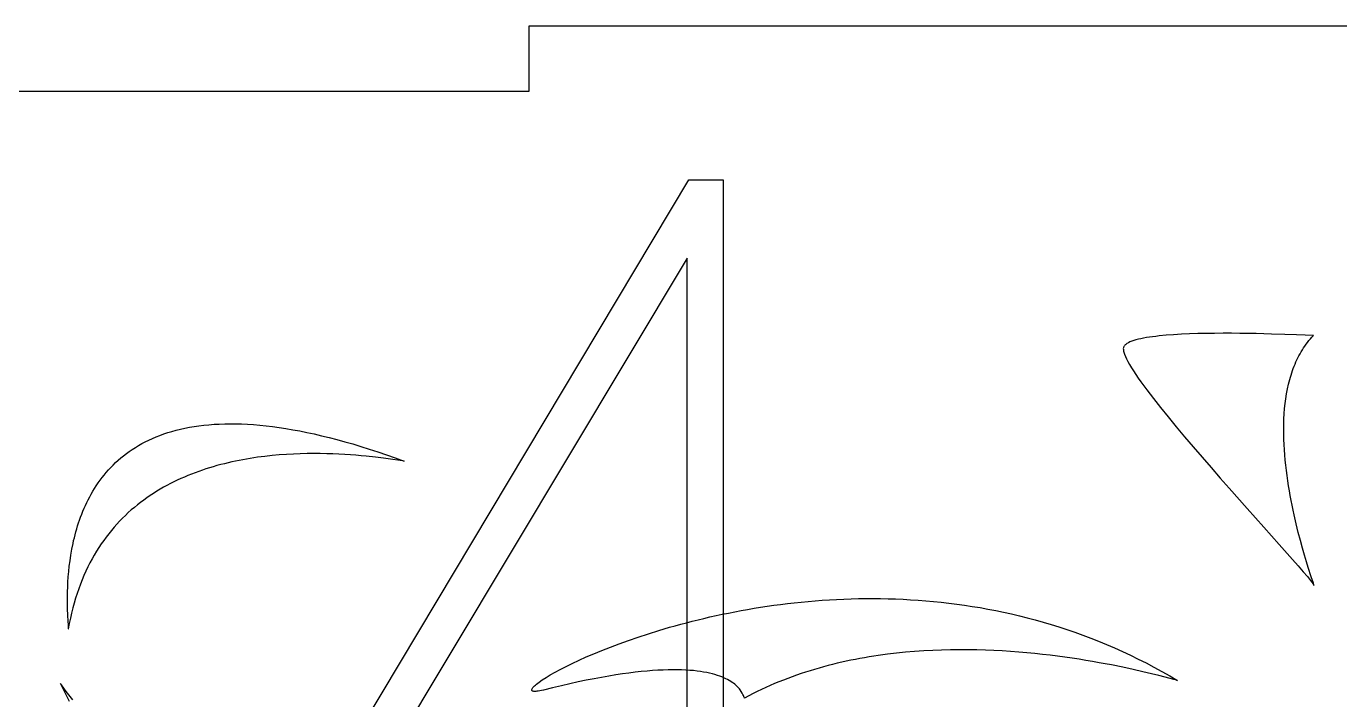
# Model space of a CAD drawing. Extents: x 3.2 to 84.5, y 37.4 to 61.3.
# Drawn here: x 40.37 to 49.77, y 43.63 to 48.45 of the extents above; entities that cross this region are included whole.
import ezdxf

# ---------------------------------------------------------------- set-up
doc = ezdxf.new("R2010")
doc.units = 0
doc.layers.add('IMPORT_-_LAMP', color=18, linetype='CONTINUOUS')

msp = doc.modelspace()

# ---------------------------------------------------------------- linework, layer by layer
at = {"layer": 'IMPORT_-_LAMP'}
for points in [[(3.4647, 37.4482), (23.4649, 37.4482), (23.7146, 37.4482), (23.7146, 37.9162), (43.9646, 37.9162), (43.9646, 37.4482), (64.2145, 37.4482), (64.2145, 37.9162), (84.4646, 37.8802), (84.4645, 48.0162), (64.2145, 47.9802), (64.2145, 48.4482), (43.9646, 48.4482), (43.9646, 47.9802), (23.7147, 47.9802), (23.7147, 48.4482), (3.4646, 48.4482), (3.4647, 45.1482), (3.4647, 40.7482)], [(45.3562, 40.8676), (45.3562, 38.8211), (46.2021, 38.8211), (46.2021, 38.5482), (44.2375, 38.5482), (44.2375, 38.8211), (45.097, 38.8211), (45.097, 40.8676), (41.2359, 40.8676), (45.1106, 47.3482), (45.3562, 47.3482), (45.3562, 41.1405), (46.6933, 41.1405), (46.6933, 40.8676)], [(45.097, 46.7888), (41.7134, 41.1405), (45.097, 41.1405)], [(49.5863, 44.4429), (49.5849, 44.4482), (49.5809, 44.4605), (49.5663, 44.5046), (49.5446, 44.5722), (49.5317, 44.6138), (49.5178, 44.6602), (49.5033, 44.711), (49.4882, 44.7659), (49.473, 44.8243), (49.4579, 44.886), (49.4431, 44.9507), (49.4359, 44.9839), (49.4289, 45.0178), (49.4221, 45.0522), (49.4156, 45.0871), (49.4093, 45.1224), (49.4034, 45.1582), (49.3978, 45.1943), (49.3926, 45.2307), (49.3879, 45.2673), (49.3836, 45.3042), (49.3797, 45.3412), (49.3764, 45.3783), (49.3737, 45.4155), (49.3715, 45.4528), (49.3699, 45.49), (49.369, 45.5272), (49.3688, 45.5642), (49.3693, 45.6011), (49.3705, 45.6377), (49.3726, 45.6741), (49.3754, 45.7103), (49.3791, 45.746), (49.3837, 45.7814), (49.3892, 45.8163), (49.3957, 45.8508), (49.4031, 45.8847), (49.4116, 45.918), (49.4162, 45.9345), (49.4211, 45.9507), (49.4262, 45.9668), (49.4317, 45.9828), (49.4374, 45.9985), (49.4434, 46.0141), (49.4497, 46.0295), (49.4562, 46.0446), (49.4631, 46.0596), (49.4703, 46.0744), (49.4778, 46.0889), (49.4855, 46.1032), (49.4936, 46.1173), (49.5021, 46.1312), (49.5108, 46.1448), (49.5198, 46.1582), (49.5292, 46.1714), (49.539, 46.1842), (49.549, 46.1969), (49.5594, 46.2092), (49.5702, 46.2213), (49.5813, 46.2331), (49.5231, 46.2356), (49.4595, 46.2383), (49.3774, 46.2414), (49.2805, 46.2445), (49.1721, 46.2472), (49.1147, 46.2482), (49.0557, 46.249), (48.9957, 46.2494), (48.9349, 46.2495), (48.8739, 46.2492), (48.8131, 46.2484), (48.7529, 46.247), (48.6938, 46.2451), (48.6362, 46.2425), (48.5805, 46.2393), (48.5271, 46.2353), (48.4766, 46.2305), (48.4525, 46.2278), (48.4293, 46.2249), (48.407, 46.2217), (48.3856, 46.2184), (48.3653, 46.2148), (48.3461, 46.2109), (48.328, 46.2068), (48.3111, 46.2024), (48.2955, 46.1978), (48.2811, 46.1929), (48.2681, 46.1877), (48.2565, 46.1823), (48.2464, 46.1765), (48.2377, 46.1705), (48.234, 46.1673), (48.2307, 46.1641), (48.2278, 46.1608), (48.2253, 46.1575), (48.2233, 46.1538), (48.2218, 46.1497), (48.2208, 46.1451), (48.2204, 46.1401), (48.2205, 46.1346), (48.2211, 46.1286), (48.2222, 46.1223), (48.2238, 46.1155), (48.2259, 46.1083), (48.2285, 46.1006), (48.235, 46.0842), (48.2433, 46.0661), (48.2534, 46.0466), (48.2652, 46.0257), (48.2786, 46.0033), (48.2935, 45.9797), (48.3099, 45.9548), (48.3277, 45.9287), (48.3469, 45.9015), (48.3673, 45.8732), (48.389, 45.8439), (48.4119, 45.8137), (48.4358, 45.7825), (48.4867, 45.7178), (48.5412, 45.6503), (48.5987, 45.5805), (48.6587, 45.5088), (48.7208, 45.4357), (48.7844, 45.3618), (48.8489, 45.2875), (48.9139, 45.2133), (48.9788, 45.1396), (49.1062, 44.9961), (49.2271, 44.8607), (49.3372, 44.7374), (49.4323, 44.6301), (49.473, 44.5836), (49.5084, 44.5426), (49.5379, 44.5076), (49.5611, 44.479), (49.5701, 44.4672), (49.5774, 44.4572), (49.5828, 44.4491)], [(43.0712, 45.3351), (43.0686, 45.3348), (43.063, 45.3353), (43.0434, 45.3379), (42.9729, 45.3482), (42.9234, 45.355), (42.8653, 45.3623), (42.7994, 45.3695), (42.7637, 45.3729), (42.7263, 45.3762), (42.6873, 45.3792), (42.6467, 45.3819), (42.6048, 45.3842), (42.5615, 45.3861), (42.5169, 45.3875), (42.4712, 45.3884), (42.4243, 45.3886), (42.3765, 45.3882), (42.3278, 45.3871), (42.2783, 45.3851), (42.2281, 45.3824), (42.1772, 45.3787), (42.1257, 45.374), (42.0739, 45.3683), (42.0216, 45.3615), (41.969, 45.3536), (41.9427, 45.3491), (41.9163, 45.3444), (41.8899, 45.3394), (41.8634, 45.334), (41.837, 45.3283), (41.8106, 45.3223), (41.7842, 45.3159), (41.7578, 45.3091), (41.7314, 45.302), (41.7051, 45.2945), (41.6789, 45.2867), (41.6527, 45.2784), (41.6267, 45.2698), (41.6007, 45.2608), (41.5748, 45.2513), (41.549, 45.2415), (41.5234, 45.2312), (41.4979, 45.2205), (41.4726, 45.2093), (41.4474, 45.1977), (41.4224, 45.1857), (41.3976, 45.1732), (41.3729, 45.1602), (41.3485, 45.1467), (41.3243, 45.1328), (41.3003, 45.1184), (41.2766, 45.1035), (41.2531, 45.088), (41.2298, 45.0721), (41.2069, 45.0556), (41.1842, 45.0387), (41.1618, 45.0211), (41.1397, 45.0031), (41.118, 44.9845), (41.0965, 44.9653), (41.0754, 44.9455), (41.0547, 44.9252), (41.0343, 44.9043), (41.0143, 44.8829), (40.9947, 44.8608), (40.9754, 44.8381), (40.9566, 44.8148), (40.9382, 44.7909), (40.9202, 44.7664), (40.9026, 44.7412), (40.8855, 44.7154), (40.8688, 44.689), (40.8527, 44.6619), (40.837, 44.6341), (40.8218, 44.6056), (40.8071, 44.5765), (40.7929, 44.5467), (40.7792, 44.5162), (40.7661, 44.485), (40.7535, 44.4531), (40.7415, 44.4205), (40.7301, 44.3871), (40.7192, 44.3531), (40.7089, 44.3183), (40.6993, 44.2827), (40.6902, 44.2464), (40.6818, 44.2093), (40.674, 44.1715), (40.6669, 44.1329), (40.6674, 44.1335), (40.6677, 44.135), (40.668, 44.1402), (40.6675, 44.1595), (40.6659, 44.1896), (40.6638, 44.2296), (40.662, 44.2784), (40.6614, 44.3059), (40.6611, 44.3352), (40.6612, 44.3662), (40.6617, 44.3988), (40.6627, 44.433), (40.6644, 44.4684), (40.6668, 44.5051), (40.67, 44.5429), (40.6741, 44.5817), (40.6791, 44.6213), (40.6851, 44.6617), (40.6923, 44.7027), (40.7006, 44.7442), (40.7052, 44.765), (40.7102, 44.786), (40.7155, 44.807), (40.7212, 44.8281), (40.7272, 44.8491), (40.7336, 44.8702), (40.7403, 44.8913), (40.7475, 44.9124), (40.7551, 44.9335), (40.763, 44.9545), (40.7714, 44.9754), (40.7802, 44.9963), (40.7895, 45.017), (40.7992, 45.0377), (40.8094, 45.0582), (40.82, 45.0786), (40.8311, 45.0988), (40.8427, 45.1189), (40.8548, 45.1387), (40.8674, 45.1584), (40.8806, 45.1778), (40.8943, 45.197), (40.9085, 45.216), (40.9232, 45.2347), (40.9386, 45.2531), (40.9545, 45.2712), (40.971, 45.289), (40.988, 45.3065), (41.0057, 45.3236), (41.024, 45.3404), (41.0429, 45.3568), (41.0625, 45.3728), (41.0827, 45.3884), (41.1035, 45.4036), (41.125, 45.4184), (41.1472, 45.4327), (41.1701, 45.4465), (41.1936, 45.4599), (41.2179, 45.4727), (41.2429, 45.4851), (41.2686, 45.4969), (41.295, 45.5081), (41.3222, 45.5188), (41.3501, 45.529), (41.3788, 45.5385), (41.4083, 45.5475), (41.4386, 45.5558), (41.4696, 45.5635), (41.5015, 45.5705), (41.5341, 45.5768), (41.5677, 45.5825), (41.602, 45.5875), (41.6372, 45.5918), (41.6732, 45.5953), (41.7101, 45.5981), (41.7479, 45.6001), (41.7866, 45.6014), (41.8261, 45.6018), (41.8666, 45.6015), (41.908, 45.6003), (41.9503, 45.5983), (41.9936, 45.5954), (42.0378, 45.5917), (42.083, 45.5871), (42.1291, 45.5816), (42.1762, 45.5751), (42.2243, 45.5678), (42.2734, 45.5595), (42.3235, 45.5502), (42.3746, 45.5399), (42.4268, 45.5287), (42.4799, 45.5164), (42.5342, 45.5032), (42.5895, 45.4889), (42.6458, 45.4735), (42.7033, 45.4571), (42.7618, 45.4395), (42.8215, 45.4209), (42.8822, 45.4012), (42.9441, 45.3803), (43.0071, 45.3583)], [(43.0712, 45.3351), (43.0686, 45.3348), (43.063, 45.3353), (43.0434, 45.3379), (42.9729, 45.3482), (42.9234, 45.355), (42.8653, 45.3623), (42.7994, 45.3695), (42.7637, 45.3729), (42.7263, 45.3762), (42.6873, 45.3792), (42.6467, 45.3819), (42.6048, 45.3842), (42.5615, 45.3861), (42.5169, 45.3875), (42.4712, 45.3884), (42.4243, 45.3886), (42.3765, 45.3882), (42.3278, 45.3871), (42.2783, 45.3851), (42.2281, 45.3824), (42.1772, 45.3787), (42.1257, 45.374), (42.0739, 45.3683), (42.0216, 45.3615), (41.969, 45.3536), (41.9427, 45.3491), (41.9163, 45.3444), (41.8899, 45.3394), (41.8634, 45.334), (41.837, 45.3283), (41.8106, 45.3223), (41.7842, 45.3159), (41.7578, 45.3091), (41.7314, 45.302), (41.7051, 45.2945), (41.6789, 45.2867), (41.6527, 45.2784), (41.6267, 45.2698), (41.6007, 45.2608), (41.5748, 45.2513), (41.549, 45.2415), (41.5234, 45.2312), (41.4979, 45.2205), (41.4726, 45.2093), (41.4474, 45.1977), (41.4224, 45.1857), (41.3976, 45.1732), (41.3729, 45.1602), (41.3485, 45.1467), (41.3243, 45.1328), (41.3003, 45.1184), (41.2766, 45.1035), (41.2531, 45.088), (41.2298, 45.0721), (41.2069, 45.0556), (41.1842, 45.0387), (41.1618, 45.0211), (41.1397, 45.0031), (41.118, 44.9845), (41.0965, 44.9653), (41.0754, 44.9455), (41.0547, 44.9252), (41.0343, 44.9043), (41.0143, 44.8829), (40.9947, 44.8608), (40.9754, 44.8381), (40.9566, 44.8148), (40.9382, 44.7909), (40.9202, 44.7664), (40.9026, 44.7412), (40.8855, 44.7154), (40.8688, 44.689), (40.8527, 44.6619), (40.837, 44.6341), (40.8218, 44.6056), (40.8071, 44.5765), (40.7929, 44.5467), (40.7792, 44.5162), (40.7661, 44.485), (40.7535, 44.4531), (40.7415, 44.4205), (40.7301, 44.3871), (40.7192, 44.3531), (40.7089, 44.3183), (40.6993, 44.2827), (40.6902, 44.2464), (40.6818, 44.2093), (40.674, 44.1715), (40.6669, 44.1329), (40.6674, 44.1335), (40.6677, 44.135), (40.668, 44.1402), (40.6675, 44.1595), (40.6659, 44.1896), (40.6638, 44.2296), (40.662, 44.2784), (40.6614, 44.3059), (40.6611, 44.3352), (40.6612, 44.3662), (40.6617, 44.3988), (40.6627, 44.433), (40.6644, 44.4684), (40.6668, 44.5051), (40.67, 44.5429), (40.6741, 44.5817), (40.6791, 44.6213), (40.6851, 44.6617), (40.6923, 44.7027), (40.7006, 44.7442), (40.7052, 44.765), (40.7102, 44.786), (40.7155, 44.807), (40.7212, 44.8281), (40.7272, 44.8491), (40.7336, 44.8702), (40.7403, 44.8913), (40.7475, 44.9124), (40.7551, 44.9335), (40.763, 44.9545), (40.7714, 44.9754), (40.7802, 44.9963), (40.7895, 45.017), (40.7992, 45.0377), (40.8094, 45.0582), (40.82, 45.0786), (40.8311, 45.0988), (40.8427, 45.1189), (40.8548, 45.1387), (40.8674, 45.1584), (40.8806, 45.1778), (40.8943, 45.197), (40.9085, 45.216), (40.9232, 45.2347), (40.9386, 45.2531), (40.9545, 45.2712), (40.971, 45.289), (40.988, 45.3065), (41.0057, 45.3236), (41.024, 45.3404), (41.0429, 45.3568), (41.0625, 45.3728), (41.0827, 45.3884), (41.1035, 45.4036), (41.125, 45.4184), (41.1472, 45.4327), (41.1701, 45.4465), (41.1936, 45.4599), (41.2179, 45.4727), (41.2429, 45.4851), (41.2686, 45.4969), (41.295, 45.5081), (41.3222, 45.5188), (41.3501, 45.529), (41.3788, 45.5385), (41.4083, 45.5475), (41.4386, 45.5558), (41.4696, 45.5635), (41.5015, 45.5705), (41.5341, 45.5768), (41.5677, 45.5825), (41.602, 45.5875), (41.6372, 45.5918), (41.6732, 45.5953), (41.7101, 45.5981), (41.7479, 45.6001), (41.7866, 45.6014), (41.8261, 45.6018), (41.8666, 45.6015), (41.908, 45.6003), (41.9503, 45.5983), (41.9936, 45.5954), (42.0378, 45.5917), (42.083, 45.5871), (42.1291, 45.5816), (42.1762, 45.5751), (42.2243, 45.5678), (42.2734, 45.5595), (42.3235, 45.5502), (42.3746, 45.5399), (42.4268, 45.5287), (42.4799, 45.5164), (42.5342, 45.5032), (42.5895, 45.4889), (42.6458, 45.4735), (42.7033, 45.4571), (42.7618, 45.4395), (42.8215, 45.4209), (42.8822, 45.4012), (42.9441, 45.3803), (43.0071, 45.3583)], [(45.5089, 43.6375), (45.5082, 43.6378), (45.5075, 43.6387), (45.5059, 43.6422), (45.5009, 43.6548), (45.497, 43.6635), (45.4919, 43.6736), (45.4852, 43.6848), (45.4768, 43.6969), (45.4718, 43.7032), (45.4663, 43.7097), (45.4602, 43.7163), (45.4535, 43.723), (45.4462, 43.7297), (45.4382, 43.7365), (45.4295, 43.7433), (45.4201, 43.7501), (45.4098, 43.7568), (45.3988, 43.7634), (45.387, 43.77), (45.3743, 43.7764), (45.3607, 43.7827), (45.3461, 43.7888), (45.3306, 43.7947), (45.3141, 43.8003), (45.2966, 43.8057), (45.2781, 43.8108), (45.2584, 43.8156), (45.2376, 43.82), (45.2157, 43.8241), (45.1925, 43.8277), (45.1682, 43.831), (45.1426, 43.8338), (45.1157, 43.8361), (45.0875, 43.8379), (45.0579, 43.8392), (45.027, 43.8399), (44.9946, 43.84), (44.9609, 43.8396), (44.9256, 43.8384), (44.8888, 43.8366), (44.8505, 43.8341), (44.8106, 43.8309), (44.7691, 43.827), (44.7259, 43.8222), (44.6811, 43.8167), (44.6346, 43.8103), (44.5864, 43.8031), (44.5363, 43.795), (44.4845, 43.7859), (44.4309, 43.776), (44.3754, 43.765), (44.3179, 43.7531), (44.2586, 43.7401), (44.1973, 43.7261), (44.134, 43.7111), (44.0687, 43.6949), (44.0553, 43.6917), (44.043, 43.6891), (44.0321, 43.6872), (44.0222, 43.6859), (44.0136, 43.6851), (44.0062, 43.685), (43.9999, 43.6855), (43.9948, 43.6865), (43.9908, 43.688), (43.9879, 43.6901), (43.9869, 43.6914), (43.9862, 43.6927), (43.9855, 43.6958), (43.986, 43.6994), (43.9875, 43.7035), (43.9902, 43.7081), (43.9939, 43.7131), (43.9986, 43.7185), (44.0044, 43.7244), (44.0113, 43.7306), (44.0191, 43.7373), (44.028, 43.7443), (44.0379, 43.7517), (44.0606, 43.7676), (44.0872, 43.7847), (44.1176, 43.8031), (44.1517, 43.8225), (44.1895, 43.8428), (44.2308, 43.864), (44.2755, 43.886), (44.3237, 43.9086), (44.3751, 43.9317), (44.4297, 43.9552), (44.4875, 43.979), (44.5483, 44.003), (44.612, 44.027), (44.6786, 44.051), (44.748, 44.0748), (44.8201, 44.0984), (44.8948, 44.1216), (44.9331, 44.133), (44.9721, 44.1443), (45.0116, 44.1555), (45.0517, 44.1664), (45.0925, 44.1772), (45.1338, 44.1878), (45.1757, 44.1982), (45.2181, 44.2084), (45.2611, 44.2184), (45.3046, 44.2281), (45.3486, 44.2375), (45.3932, 44.2466), (45.4382, 44.2555), (45.4838, 44.2641), (45.5298, 44.2723), (45.5764, 44.2802), (45.6233, 44.2878), (45.6708, 44.295), (45.7186, 44.3019), (45.7669, 44.3083), (45.8156, 44.3144), (45.8648, 44.32), (45.9143, 44.3252), (45.9642, 44.33), (46.0145, 44.3343), (46.0652, 44.3381), (46.1162, 44.3414), (46.1675, 44.3443), (46.2192, 44.3466), (46.2713, 44.3484), (46.3236, 44.3497), (46.3762, 44.3504), (46.4292, 44.3505), (46.4824, 44.3501), (46.5358, 44.3491), (46.5896, 44.3474), (46.6436, 44.3451), (46.6978, 44.3422), (46.7523, 44.3387), (46.807, 44.3344), (46.8619, 44.3295), (46.9169, 44.3239), (46.9722, 44.3176), (47.0277, 44.3106), (47.0833, 44.3028), (47.139, 44.2943), (47.1949, 44.285), (47.251, 44.2749), (47.3072, 44.2641), (47.3634, 44.2524), (47.4198, 44.2399), (47.4763, 44.2266), (47.5329, 44.2124), (47.5895, 44.1974), (47.6462, 44.1815), (47.7029, 44.1647), (47.7597, 44.147), (47.8165, 44.1284), (47.8733, 44.1089), (47.9301, 44.0884), (47.9869, 44.0669), (48.0437, 44.0445), (48.1005, 44.0211), (48.1572, 43.9967), (48.2139, 43.9712), (48.2706, 43.9448), (48.3271, 43.9173), (48.3836, 43.8887), (48.44, 43.8591), (48.4963, 43.8284), (48.5525, 43.7966), (48.6086, 43.7636), (48.6058, 43.764), (48.6006, 43.7652), (48.5828, 43.7697), (48.5192, 43.7865), (48.4743, 43.7981), (48.4211, 43.8113), (48.3602, 43.8259), (48.2919, 43.8415), (48.2166, 43.8578), (48.1348, 43.8744), (48.0915, 43.8827), (48.0468, 43.891), (48.0006, 43.8991), (47.953, 43.9072), (47.9042, 43.9151), (47.854, 43.9227), (47.8026, 43.9301), (47.75, 43.9372), (47.6963, 43.944), (47.6416, 43.9504), (47.5858, 43.9563), (47.529, 43.9618), (47.4714, 43.9668), (47.4128, 43.9712), (47.3535, 43.975), (47.2933, 43.9782), (47.2325, 43.9807), (47.171, 43.9825), (47.1089, 43.9835), (47.0462, 43.9837), (46.9831, 43.9831), (46.9194, 43.9816), (46.8554, 43.9792), (46.791, 43.9757), (46.7264, 43.9713), (46.6614, 43.9658), (46.5963, 43.9592), (46.531, 43.9514), (46.4657, 43.9425), (46.433, 43.9376), (46.4002, 43.9323), (46.3675, 43.9268), (46.3348, 43.9209), (46.3022, 43.9147), (46.2695, 43.9082), (46.2369, 43.9013), (46.2043, 43.8941), (46.1717, 43.8865), (46.1392, 43.8786), (46.1068, 43.8703), (46.0744, 43.8616), (46.042, 43.8526), (46.0098, 43.8432), (45.9776, 43.8334), (45.9455, 43.8233), (45.9135, 43.8127), (45.8816, 43.8018), (45.8498, 43.7904), (45.8181, 43.7787), (45.7866, 43.7665), (45.7551, 43.7539), (45.7238, 43.7409), (45.6927, 43.7274), (45.6616, 43.7136), (45.6307, 43.6993), (45.6, 43.6845), (45.5695, 43.6693), (45.5391, 43.6536)], [(45.5089, 43.6375), (45.5082, 43.6378), (45.5075, 43.6387), (45.5059, 43.6422), (45.5009, 43.6548), (45.497, 43.6635), (45.4919, 43.6736), (45.4852, 43.6848), (45.4768, 43.6969), (45.4718, 43.7032), (45.4663, 43.7097), (45.4602, 43.7163), (45.4535, 43.723), (45.4462, 43.7297), (45.4382, 43.7365), (45.4295, 43.7433), (45.4201, 43.7501), (45.4098, 43.7568), (45.3988, 43.7634), (45.387, 43.77), (45.3743, 43.7764), (45.3607, 43.7827), (45.3461, 43.7888), (45.3306, 43.7947), (45.3141, 43.8003), (45.2966, 43.8057), (45.2781, 43.8108), (45.2584, 43.8156), (45.2376, 43.82), (45.2157, 43.8241), (45.1925, 43.8277), (45.1682, 43.831), (45.1426, 43.8338), (45.1157, 43.8361), (45.0875, 43.8379), (45.0579, 43.8392), (45.027, 43.8399), (44.9946, 43.84), (44.9609, 43.8396), (44.9256, 43.8384), (44.8888, 43.8366), (44.8505, 43.8341), (44.8106, 43.8309), (44.7691, 43.827), (44.7259, 43.8222), (44.6811, 43.8167), (44.6346, 43.8103), (44.5864, 43.8031), (44.5363, 43.795), (44.4845, 43.7859), (44.4309, 43.776), (44.3754, 43.765), (44.3179, 43.7531), (44.2586, 43.7401), (44.1973, 43.7261), (44.134, 43.7111), (44.0687, 43.6949), (44.0553, 43.6917), (44.043, 43.6891), (44.0321, 43.6872), (44.0222, 43.6859), (44.0136, 43.6851), (44.0062, 43.685), (43.9999, 43.6855), (43.9948, 43.6865), (43.9908, 43.688), (43.9879, 43.6901), (43.9869, 43.6914), (43.9862, 43.6927), (43.9855, 43.6958), (43.986, 43.6994), (43.9875, 43.7035), (43.9902, 43.7081), (43.9939, 43.7131), (43.9986, 43.7185), (44.0044, 43.7244), (44.0113, 43.7306), (44.0191, 43.7373), (44.028, 43.7443), (44.0379, 43.7517), (44.0606, 43.7676), (44.0872, 43.7847), (44.1176, 43.8031), (44.1517, 43.8225), (44.1895, 43.8428), (44.2308, 43.864), (44.2755, 43.886), (44.3237, 43.9086), (44.3751, 43.9317), (44.4297, 43.9552), (44.4875, 43.979), (44.5483, 44.003), (44.612, 44.027), (44.6786, 44.051), (44.748, 44.0748), (44.8201, 44.0984), (44.8948, 44.1216), (44.9331, 44.133), (44.9721, 44.1443), (45.0116, 44.1555), (45.0517, 44.1664), (45.0925, 44.1772), (45.1338, 44.1878), (45.1757, 44.1982), (45.2181, 44.2084), (45.2611, 44.2184), (45.3046, 44.2281), (45.3486, 44.2375), (45.3932, 44.2466), (45.4382, 44.2555), (45.4838, 44.2641), (45.5298, 44.2723), (45.5764, 44.2802), (45.6233, 44.2878), (45.6708, 44.295), (45.7186, 44.3019), (45.7669, 44.3083), (45.8156, 44.3144), (45.8648, 44.32), (45.9143, 44.3252), (45.9642, 44.33), (46.0145, 44.3343), (46.0652, 44.3381), (46.1162, 44.3414), (46.1675, 44.3443), (46.2192, 44.3466), (46.2713, 44.3484), (46.3236, 44.3497), (46.3762, 44.3504), (46.4292, 44.3505), (46.4824, 44.3501), (46.5358, 44.3491), (46.5896, 44.3474), (46.6436, 44.3451), (46.6978, 44.3422), (46.7523, 44.3387), (46.807, 44.3344), (46.8619, 44.3295), (46.9169, 44.3239), (46.9722, 44.3176), (47.0277, 44.3106), (47.0833, 44.3028), (47.139, 44.2943), (47.1949, 44.285), (47.251, 44.2749), (47.3072, 44.2641), (47.3634, 44.2524), (47.4198, 44.2399), (47.4763, 44.2266), (47.5329, 44.2124), (47.5895, 44.1974), (47.6462, 44.1815), (47.7029, 44.1647), (47.7597, 44.147), (47.8165, 44.1284), (47.8733, 44.1089), (47.9301, 44.0884), (47.9869, 44.0669), (48.0437, 44.0445), (48.1005, 44.0211), (48.1572, 43.9967), (48.2139, 43.9712), (48.2706, 43.9448), (48.3271, 43.9173), (48.3836, 43.8887), (48.44, 43.8591), (48.4963, 43.8284), (48.5525, 43.7966), (48.6086, 43.7636), (48.6058, 43.764), (48.6006, 43.7652), (48.5828, 43.7697), (48.5192, 43.7865), (48.4743, 43.7981), (48.4211, 43.8113), (48.3602, 43.8259), (48.2919, 43.8415), (48.2166, 43.8578), (48.1348, 43.8744), (48.0915, 43.8827), (48.0468, 43.891), (48.0006, 43.8991), (47.953, 43.9072), (47.9042, 43.9151), (47.854, 43.9227), (47.8026, 43.9301), (47.75, 43.9372), (47.6963, 43.944), (47.6416, 43.9504), (47.5858, 43.9563), (47.529, 43.9618), (47.4714, 43.9668), (47.4128, 43.9712), (47.3535, 43.975), (47.2933, 43.9782), (47.2325, 43.9807), (47.171, 43.9825), (47.1089, 43.9835), (47.0462, 43.9837), (46.9831, 43.9831), (46.9194, 43.9816), (46.8554, 43.9792), (46.791, 43.9757), (46.7264, 43.9713), (46.6614, 43.9658), (46.5963, 43.9592), (46.531, 43.9514), (46.4657, 43.9425), (46.433, 43.9376), (46.4002, 43.9323), (46.3675, 43.9268), (46.3348, 43.9209), (46.3022, 43.9147), (46.2695, 43.9082), (46.2369, 43.9013), (46.2043, 43.8941), (46.1717, 43.8865), (46.1392, 43.8786), (46.1068, 43.8703), (46.0744, 43.8616), (46.042, 43.8526), (46.0098, 43.8432), (45.9776, 43.8334), (45.9455, 43.8233), (45.9135, 43.8127), (45.8816, 43.8018), (45.8498, 43.7904), (45.8181, 43.7787), (45.7866, 43.7665), (45.7551, 43.7539), (45.7238, 43.7409), (45.6927, 43.7274), (45.6616, 43.7136), (45.6307, 43.6993), (45.6, 43.6845), (45.5695, 43.6693), (45.5391, 43.6536)]]:
    msp.add_lwpolyline(points, close=True, dxfattribs=at)
msp.add_lwpolyline([(40.6743, 43.6121), (40.6541, 43.6552), (40.6333, 43.6984), (40.6118, 43.7419), (40.6117, 43.7412), (40.6118, 43.74), (40.6133, 43.7366), (40.6162, 43.7317), (40.6204, 43.7254), (40.6328, 43.7083), (40.65, 43.6857), (40.698, 43.6245)], dxfattribs=at)

doc.saveas('drawing.dxf')
